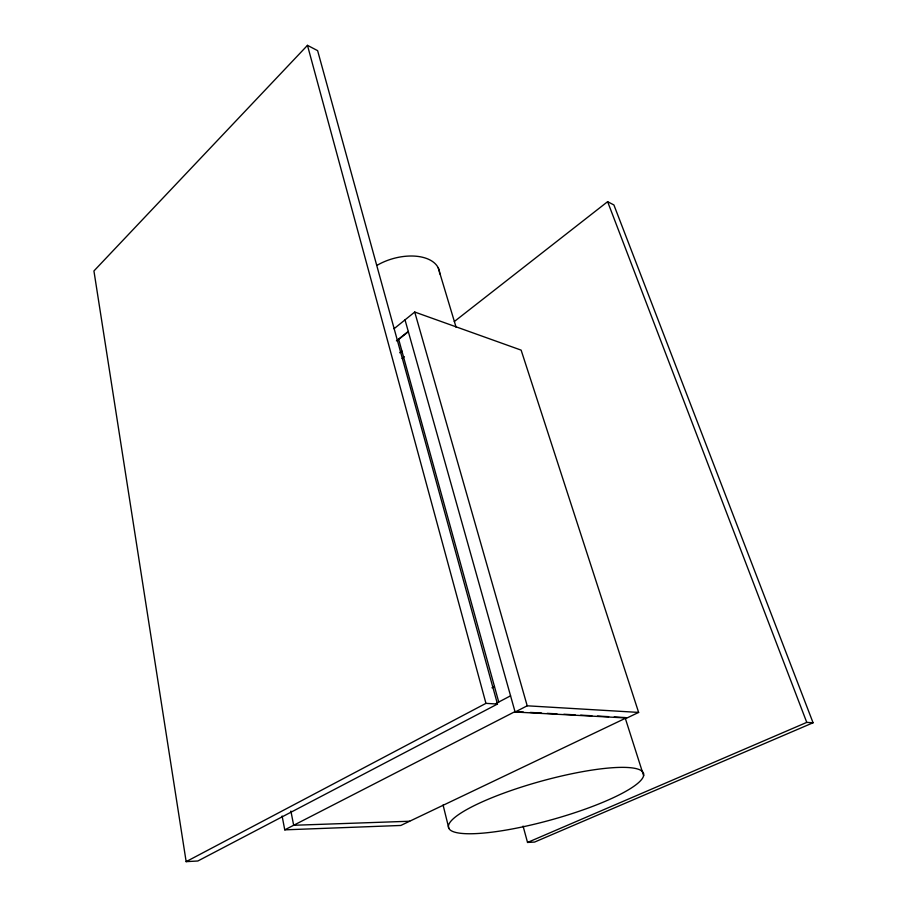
<?xml version="1.0" encoding="UTF-8"?>
<svg xmlns="http://www.w3.org/2000/svg" width="907" height="907" viewBox="0 0 907 907"><rect width="100%" height="100%" fill="white"/><g stroke="black" fill="none" stroke-linecap="round" stroke-linejoin="round"><path stroke-width="1.36" d="M307.473 45.35L93.931 270.955L186.15 861.65L197.851 860.992L497.478 704.047L317.62 50.645L307.473 45.35L485.948 703.356L497.478 704.047M394.046 328.742L414.726 312.031L521.128 350.125L638.63 712.414L626.93 718.004L515.108 712.018L405.021 319.865M396.416 340.873L408.263 331.406M397.3 340.533L408.354 331.713M399.681 352.778L401.903 351.032M402.096 358.469L404.307 356.723M454.294 321.554L607.611 201.683L613.903 204.959L813.069 722.766L534.586 842.07L527.534 842.456L523.067 826.073M491.979 687.823L494.462 686.486M186.15 861.65L485.948 703.356M496.242 703.333L510.562 695.828M282.1 815.983L284.753 829.848L514.995 711.61L523.384 712.063M515.108 712.018L527.205 705.805L638.63 712.414M626.805 717.63L400.815 825.461L284.753 829.848M527.534 842.456L806.765 722.391L813.069 722.766M409.669 821.243L293.664 825.279L290.898 811.073M530.368 712.437L541.547 713.038M547.148 713.344L556.921 713.866M563.916 714.251L575.095 714.852M580.684 715.147L591.863 715.748M597.464 716.054L608.642 716.655M614.232 716.961L625.411 717.562M607.611 201.683L806.765 722.391M625.104 717.686L643.619 775.723A101.21 19.977 -15.5 0 1 492.762 832.07A101.21 19.977 -15.5 0 1 501.922 793.829A101.21 19.977 -15.5 0 1 643.619 775.723M438.228 267.826L456.108 327.28M414.726 312.031L527.205 705.805M398.615 339.116L498.748 702.029M443.07 804.997L448.806 828.216M377.414 265.116A41.507 23.831 -16 0 1 418.524 256.5A41.507 23.831 -16 0 1 439.668 273.88"/></g></svg>
